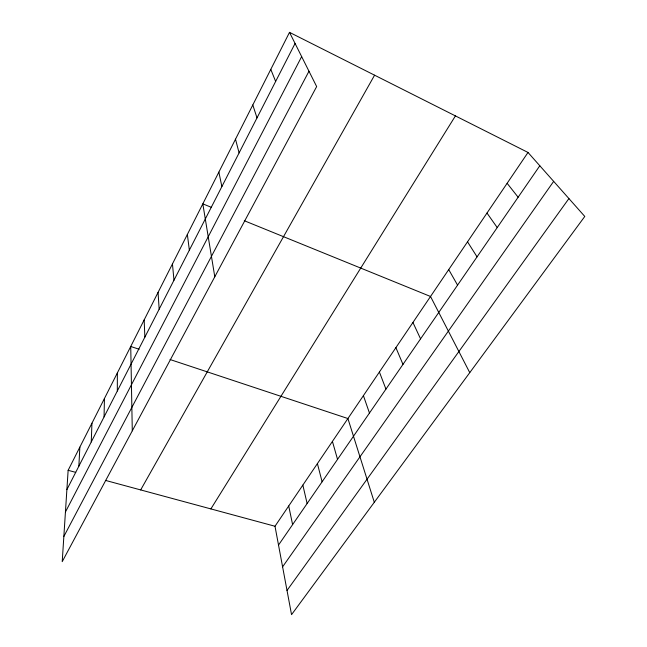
<?xml version="1.0" encoding="UTF-8"?>
<svg xmlns="http://www.w3.org/2000/svg" width="647" height="647" viewBox="0 0 647 647"><rect width="100%" height="100%" fill="white"/><g stroke="black" fill="none" stroke-linecap="round" stroke-linejoin="round"><path stroke-width="0.97" d="M117.325 390.982L117.358 372.931M104.07 416.903L104.434 398.503M91.259 441.95L91.939 423.227M78.869 466.163L79.848 447.15M68.137 470.312L62.217 561.653L316.658 86.569L289.508 32.35L68.137 470.312L75.739 472.367M66.892 489.585L295.072 43.462M65.436 512.012L301.656 56.612M63.851 536.476L308.975 71.227M140.674 489.925L374.581 75.189M210.873 508.914L455.423 115.902M528.009 152.457L584.783 216.446L291.546 614.65L274.999 526.254L528.009 152.457L289.508 32.35M278.517 545.057L539.808 165.761M282.593 566.837L553.662 181.37M287.017 590.46L568.915 198.564M105.396 480.381L274.999 526.254M139.121 349.259L130.734 346.477L132.287 430.821M170.04 359.522L347.908 418.536L374.298 502.274M211.092 207.218L202.818 203.854L214.788 276.77M244.291 220.724L430.53 296.48L469.762 372.64M507.135 183.303L518.134 197.23M486.989 213.065L497.228 227.574M467.522 241.816L477.057 256.859M448.719 269.605L457.575 285.133M412.932 322.473L420.566 338.858M395.899 347.641L402.976 364.398M270.794 69.375L275.646 81.441M379.401 372.017L385.944 389.114M363.412 395.64L369.461 413.045M252.807 104.96L257.005 117.891M332.429 441.416L337.54 459.378M235.508 139.178L239.091 152.91M317.41 463.592L322.101 481.797M302.853 485.104L307.123 503.536M288.716 505.986L292.606 524.612M218.864 172.118L221.872 186.579M187.363 234.44L189.353 250.163M172.45 263.936L173.978 280.216M158.062 292.412L159.162 309.185M144.16 319.909L144.863 337.144"/></g></svg>
